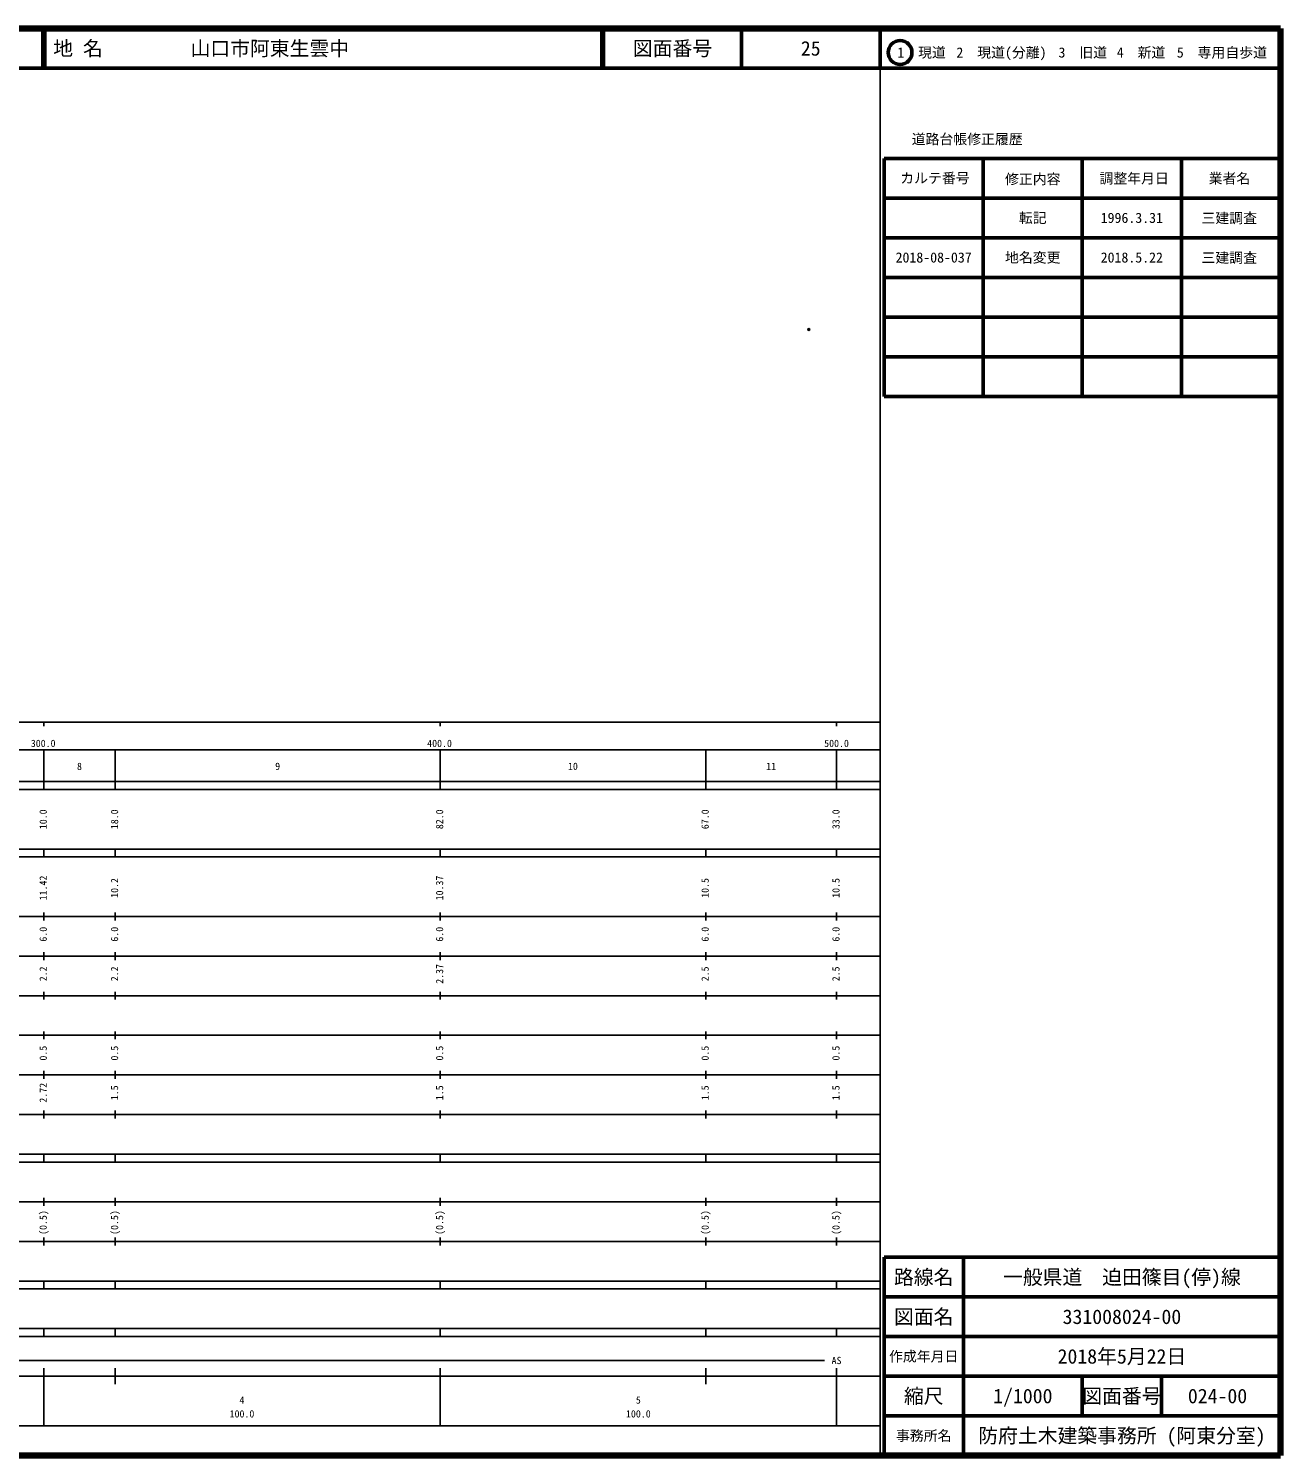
# Model space of a CAD drawing. Units: millimetres on the paper. Extents: x 40 to 680, y 20 to 380.
# Drawn here: x 364.2 to 680, y 20 to 380 of the extents above; entities that cross this region are included whole.
import ezdxf
from ezdxf.enums import TextEntityAlignment as Align

# ---------------------------------------------------------------- set-up
doc = ezdxf.new("R2010")
doc.units = ezdxf.units.MM
doc.header["$PDMODE"] = 32
doc.header["$PDSIZE"] = 0.5
doc.layers.add('M-OTRS', color=6, linetype='Continuous')
doc.layers.add('M-TTL-TXT', color=7, linetype='Continuous')
for name, color, linetype, lineweight in [('M-TTL', 2, 'Continuous', 140), ('M-TTL-BAND', 7, 'Continuous', 25), ('M-TTL-FRAM', 2, 'Continuous', 50), ('M-TTL-LINE', 7, 'Continuous', 50)]:
    doc.layers.add(name, color=color, linetype=linetype, lineweight=lineweight)
doc.styles.add('ＭＳ ゴシック', font='')
doc.styles.get('ＭＳ ゴシック').set_extended_font_data('MS Gothic')

msp = doc.modelspace()

# ---------------------------------------------------------------- linework, layer by layer
at = {"layer": 'M-OTRS'}
msp.add_point((561, 304.068), dxfattribs=at)
at = {"layer": 'M-TTL'}
for p, q in [((680, 380), (40, 380)), ((680, 20), (680, 380)), ((40, 20), (680, 20))]:
    msp.add_line(p, q, dxfattribs=at)
at = {"layer": 'M-TTL-BAND'}
for p, q in [((579, 20), (579, 370)), ((40, 205), (579, 205)), ((368, 205), (368, 204)), ((468, 205), (468, 204)), ((568, 205), (568, 204)), ((68, 198), (579, 198)), ((368, 188), (368, 198)), ((386, 188), (386, 198)), ((468, 188), (468, 198)), ((535, 188), (535, 198)), ((568, 188), (568, 198)), ((40, 190), (579, 190)), ((40, 188), (579, 188)), ((40, 173), (579, 173)), ((368, 171), (368, 173)), ((386, 171), (386, 173)), ((468, 171), (468, 173)), ((535, 171), (535, 173)), ((568, 171), (568, 173)), ((40, 171), (579, 171)), ((40, 156), (579, 156)), ((368, 155), (368, 157)), ((386, 155), (386, 157)), ((468, 155), (468, 157)), ((535, 155), (535, 157)), ((568, 155), (568, 157)), ((46, 146), (579, 146)), ((368, 145), (368, 147)), ((386, 145), (386, 147)), ((468, 145), (468, 147)), ((535, 145), (535, 147)), ((568, 145), (568, 147)), ((368, 135), (368, 137)), ((386, 135), (386, 137)), ((468, 135), (468, 137)), ((535, 135), (535, 137)), ((568, 135), (568, 137)), ((52, 136), (579, 136)), ((46, 126), (579, 126)), ((368, 125), (368, 127)), ((386, 125), (386, 127)), ((468, 125), (468, 127)), ((535, 125), (535, 127)), ((568, 125), (568, 127)), ((52, 116), (579, 116)), ((368, 115), (368, 117)), ((386, 115), (386, 117)), ((468, 115), (468, 117)), ((535, 115), (535, 117)), ((568, 115), (568, 117)), ((46, 106), (579, 106)), ((368, 105), (368, 107)), ((386, 105), (386, 107)), ((468, 105), (468, 107)), ((535, 105), (535, 107)), ((568, 105), (568, 107)), ((40, 96), (579, 96)), ((40, 94), (579, 94)), ((368, 94), (368, 96)), ((386, 94), (386, 96)), ((468, 94), (468, 96)), ((535, 94), (535, 96)), ((568, 94), (568, 96)), ((49, 84), (579, 84)), ((368, 83), (368, 85)), ((386, 83), (386, 85)), ((468, 83), (468, 85)), ((535, 83), (535, 85)), ((568, 83), (568, 85)), ((40, 74), (579, 74)), ((368, 73), (368, 75)), ((386, 73), (386, 75)), ((468, 73), (468, 75)), ((535, 73), (535, 75)), ((568, 73), (568, 75)), ((40, 64), (579, 64)), ((40, 62), (579, 62)), ((368, 62), (368, 64)), ((386, 62), (386, 64)), ((468, 62), (468, 64)), ((535, 62), (535, 64)), ((568, 62), (568, 64)), ((40, 52), (579, 52)), ((368, 50), (368, 52)), ((386, 50), (386, 52)), ((468, 50), (468, 52)), ((535, 50), (535, 52)), ((568, 50), (568, 52)), ((40, 50), (579, 50)), ((71, 44), (565, 44)), ((40, 40), (579, 40)), ((368, 27.5), (368, 42)), ((386, 38), (386, 42)), ((468, 27.5), (468, 42)), ((535, 38), (535, 42)), ((568, 27.5), (568, 42)), ((68, 27.5), (579, 27.5))]:
    msp.add_line(p, q, dxfattribs=at)
at = {"layer": 'M-TTL-FRAM'}
for p, q in [((580, 347.197), (580, 287.197)), ((580, 347.197), (680, 347.197)), ((580, 287.197), (680, 287.197)), ((680, 70), (580, 70)), ((580, 70), (580, 20))]:
    msp.add_line(p, q, dxfattribs=at)
at = {"layer": 'M-TTL-LINE'}
for p, q in [((367.75, 380), (367.75, 370)), ((368.25, 380), (368.25, 370)), ((508.747, 380), (508.747, 370)), ((509.247, 380), (509.247, 370)), ((543.997, 380), (543.997, 370)), ((579, 380), (579, 370)), ((40, 370), (680, 370)), ((605, 347.197), (605, 287.197)), ((630, 347.197), (630, 287.197)), ((655, 347.197), (655, 287.197)), ((580, 337.197), (680, 337.197)), ((580, 327.197), (680, 327.197)), ((580, 317.197), (680, 317.197)), ((580, 307.197), (680, 307.197)), ((580, 297.197), (680, 297.197)), ((600, 70), (600, 20)), ((680, 60), (580, 60)), ((680, 50), (580, 50)), ((680, 40), (580, 40)), ((630, 40), (630, 30)), ((650, 40), (650, 30)), ((680, 30), (580, 30))]:
    msp.add_line(p, q, dxfattribs=at)
msp.add_circle((584.031, 373.958), 3, dxfattribs=at)

# ---------------------------------------------------------------- texts
at = {"layer": 'M-TTL-BAND', "style": 'ＭＳ ゴシック'}
for s, p in [('300.0', (367.844, 198.195)), ('400.0', (467.844, 198.195)), ('500.0', (568, 198.195)), ('8', (377, 192.405)), ('9', (427, 192.405)), ('10', (501.5, 192.405)), ('11', (551.5, 192.405)), ('AS', (568, 42.5)), ('4', (418, 32.523)), ('5', (518, 32.523)), ('100.0', (418, 29.033)), ('100.0', (518, 29.033))]:
    msp.add_text(s, height=1.833, dxfattribs=at).set_placement(p, align=Align.BOTTOM_CENTER)
for s, p in [('10.0', (369.309, 180.5)), ('18.0', (387.309, 180.5)), ('82.0', (469.309, 180.5)), ('67.0', (536.309, 180.5)), ('33.0', (569.309, 180.5)), ('11.42', (369.309, 163.174)), ('10.37', (469.309, 163.174)), ('10.2', (387.309, 163.174)), ('10.5', (536.309, 163.174)), ('10.5', (569.309, 163.174)), ('6.0', (369.309, 151.5)), ('6.0', (387.309, 151.5)), ('6.0', (469.309, 151.5)), ('6.0', (536.309, 151.5)), ('6.0', (569.309, 151.5)), ('2.2', (369.309, 141.5)), ('2.2', (387.309, 141.5)), ('2.37', (469.309, 141.5)), ('2.5', (536.309, 141.5)), ('2.5', (569.309, 141.5)), ('0.5', (369.309, 121.5)), ('0.5', (387.309, 121.5)), ('0.5', (469.309, 121.5)), ('0.5', (536.309, 121.5)), ('0.5', (569.309, 121.5)), ('2.72', (369.309, 111.5)), ('1.5', (387.309, 111.5)), ('1.5', (469.309, 111.5)), ('1.5', (536.309, 111.5)), ('1.5', (569.309, 111.5)), ('(0.5)', (369.309, 78.764)), ('(0.5)', (387.309, 78.764)), ('(0.5)', (469.309, 78.764)), ('(0.5)', (536.309, 78.764)), ('(0.5)', (569.309, 78.764))]:
    msp.add_text(s, height=1.833, rotation=90, dxfattribs=at).set_placement(p, align=Align.BOTTOM_CENTER)
at = {"layer": 'M-TTL-TXT', "style": 'ＭＳ ゴシック'}
for s, p in [('地 名', (370.38, 375)), ('山口市阿東生雲中', (405.024, 375))]:
    msp.add_text(s, height=3.666, dxfattribs=at).set_placement(p, align=Align.MIDDLE_LEFT)
for s, height, p in [('図面番号', 3.666, (526.622, 375)), ('25', 3.666, (561.497, 375)), ('1\u3000現道', 2.566, (589.448, 373.958)), ('2\u3000現道(分離)', 2.566, (609.619, 373.958)), ('3\u3000旧道', 2.566, (630.121, 373.958)), ('4\u3000新道', 2.566, (644.824, 373.958)), ('5\u3000専用自歩道', 2.566, (665.228, 373.958)), ('道路台帳修正履歴', 2.566, (600.968, 352.113)), ('カルテ番号', 2.566, (592.839, 342.277)), ('修正内容', 2.566, (617.509, 342.023)), ('調整年月日', 2.566, (643.089, 342.197)), ('業者名', 2.566, (667.134, 342.197)), ('転記', 2.566, (617.5, 332.245)), ('1996.3.31', 2.566, (642.5, 332.245)), ('三建調査', 2.566, (667.077, 332.189)), ('2018-08-037', 2.566, (592.5, 322.245)), ('地名変更', 2.566, (617.5, 322.245)), ('2018.5.22', 2.566, (642.5, 322.245)), ('三建調査', 2.566, (667.077, 322.189)), ('路線名', 3.666, (590, 65)), ('路線名', 3.666, (590, 65)), ('一般県道\u3000迫田篠目(停)線', 3.666, (640, 65)), ('図面名', 3.666, (590, 55)), ('図面名', 3.666, (590, 55)), ('331008024-00', 3.666, (640, 55)), ('2018年5月22日', 3.666, (640, 45)), ('作成年月日', 2.566, (590, 45)), ('作成年月日', 2.566, (590, 45)), ('縮尺', 3.666, (590, 35)), ('縮尺', 3.666, (590, 35)), ('1/1000', 3.666, (615, 35)), ('図面番号', 3.666, (640, 35)), ('図面番号', 3.666, (640, 35)), ('024-00', 3.666, (664.125, 35)), ('事務所名', 2.566, (590, 25)), ('事務所名', 2.566, (590, 25)), ('防府土木建築事務所 (阿東分室)', 3.666, (640, 25))]:
    msp.add_text(s, height=height, dxfattribs=at).set_placement(p, align=Align.MIDDLE_CENTER)

doc.saveas('drawing.dxf')
